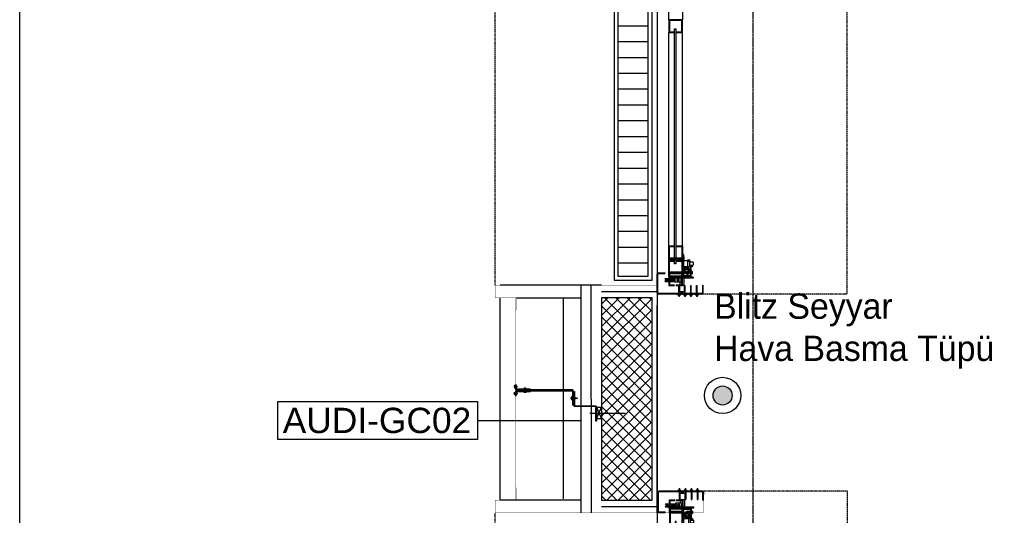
# Model space of a CAD drawing. Extents: x -1439 to 23780, y -1362 to 4476.
# Drawn here: x 932.5 to 1317.4, y 3269 to 3465 of the extents above; entities that cross this region are included whole.
import ezdxf
from ezdxf.enums import TextEntityAlignment as Align

# ---------------------------------------------------------------- set-up
doc = ezdxf.new("R2010")
doc.units = 0
doc.header["$MEASUREMENT"] = 0
doc.linetypes.add('Audi$0$DASHDOT2', pattern=[0.5, 0.25, -0.125, 0, -0.125])
doc.linetypes.add('Audi$0$DOT2', pattern=[0.125, 0, -0.125])
doc.layers.get('0').update_dxf_attribs({"color": 9, "lineweight": 9})
doc.layers.get('Defpoints').update_dxf_attribs({"color": 9, "lineweight": 9})
for name, color, linetype, lineweight in [('Audi$0$00', 8, 'Continuous', 9), ('Audi$0$06C', 8, 'Continuous', 9), ('Audi$0$06D', 8, 'Continuous', 9), ('Audi$0$09W', 8, 'Continuous', 9), ('Audi$0$10', 8, 'Continuous', 9), ('Audi$0$14', 8, 'Continuous', 9), ('Audi$0$15', 8, 'Continuous', 9), ('Audi$0$20', 8, 'Audi$0$DOT2', 9), ('Audi$0$21', 8, 'Continuous', 9), ('Audi$0$22', 8, 'Continuous', 9), ('Audi$0$24', 8, 'Audi$0$DASHDOT2', 9), ('Audi$0$25', 8, 'Continuous', 9), ('Audi$0$32-ekipman', 8, 'Continuous', 9), ('Audi$0$33', 8, 'Audi$0$BATTING', 9), ('Audi$0$35', 8, 'Continuous', 9)]:
    doc.layers.add(name, color=color, linetype=linetype, lineweight=lineweight)
doc.styles.add('Audi$0$Arial', font='arial.ttf', dxfattribs={"height": 2.5})
doc.styles.add('Audi$0$MuuM_TEXT-STANDART', font='ARIALN.TTF')
doc.linetypes.add('Audi$0$BATTING', pattern='A,0.0001,-0.1,[134,ltypeshp.shx,S=0.1,R=0,X=-0.1,Y=0],-0.2,[134,ltypeshp.shx,S=0.1,R=180,X=0.1,Y=0],-0.1', length=0.4001)
doc.dimstyles.new('Audi$0$MuuM_DIM50', dxfattribs={"dimscale": 5, "dimtxt": 2, "dimasz": 1, "dimexe": 1, "dimexo": 1, "dimgap": 1, "dimtad": 1, "dimdec": 1, "dimrnd": 0.5, "dimdsep": 46, "dimtxsty": 'Audi$0$MuuM_TEXT-STANDART', "dimblk": 'Audi$0$_ArchTick', "dimcen": 0, "dimdle": 0.15, "dimclrd": 256, "dimclre": 256, "dimclrt": 256, "dimadec": 0, "dimazin": 0, "dimtfac": 5, "dimtdec": 1, "dimtix": 1, "dimtmove": 2, "dimatfit": 3, "dimldrblk": 'Audi$0$_Dot', "dimfxl": 3, "dimfxlon": 1, "dimtolj": 1, "dimlwd": -1, "dimlwe": -1, "dimarcsym": 0})

# ---------------------------------------------------------------- blocks, each defined once
blk = doc.blocks.new('Audi$0$p-mek. tesisat-zemin')
h = blk.add_hatch(color=256)
edge = h.paths.add_edge_path()
edge.add_arc((-145.85, -357.62), 3.77, 0, 360)
for radius in [7.18, 3.77]:
    blk.add_circle((-145.85, -357.62), radius)
blk = doc.blocks.new('*U523')
h = blk.add_hatch()
h.set_pattern_fill('ANSI31', color=256, scale=50, angle=225, style=0)
h.paths.add_polyline_path([(1.5, 13.5), (1.5, 1.5), (394.5, 1.5), (394.5, 13.5)])
for points in [[(0, 15), (0, 0), (396, 0), (396, 15)], [(1.5, 13.5), (1.5, 1.5), (394.5, 1.5), (394.5, 13.5)]]:
    blk.add_lwpolyline(points, close=True)
blk = doc.blocks.new('Audi$0$0_wallno')
blk.add_lwpolyline([(-7.84, 1.5), (7.942, 1.5), (7.942, -1.5), (-7.84, -1.5)], close=True)
blk.add_lwpolyline([(7.942, 0), (16.132, 0)])
at = {"style": 'Audi$0$Arial'}
blk.add_attdef('GENISLIK', text='', height=2, dxfattribs=at).set_placement((8.442, 0), align=Align.BOTTOM_LEFT)
blk.add_attdef('DUVARNO', text='', height=2, dxfattribs=at).set_placement((0, 0), align=Align.MIDDLE_CENTER)
blk.add_attdef('YUKSEKLIK', text='', height=2, dxfattribs=at).set_placement((8.442, -0.5), align=Align.TOP_LEFT)
blk = doc.blocks.new('Audi$0$p-seksiyonel kapı profil')
for p, q in [((-11.28, 7.76), (-11.28, 7.08)), ((-11.28, 7.76), (-11.25, 7.76)), ((-11.25, 7.76), (-10.99, 7.76)), ((-11.25, 7.53), (-11.25, 7.76)), ((-10.99, 7.53), (-10.99, 7.76)), ((-8.92, 7.76), (-8.92, 7.08)), ((-8.92, 7.76), (-8.89, 7.76)), ((-8.89, 7.76), (-8.62, 7.76)), ((-8.89, 7.53), (-8.89, 7.76)), ((-8.62, 7.53), (-8.62, 7.76)), ((-6.56, 7.76), (-6.56, 7.08)), ((-6.56, 7.76), (-6.53, 7.76)), ((-6.53, 7.76), (-6.26, 7.76)), ((-6.53, 7.53), (-6.53, 7.76)), ((-6.26, 7.53), (-6.26, 7.76)), ((-4.19, 7.76), (-4.19, 7.08)), ((-4.19, 7.76), (-4.16, 7.76)), ((-4.16, 7.76), (-3.9, 7.76)), ((-4.16, 7.53), (-4.16, 7.76)), ((-3.9, 7.53), (-3.9, 7.76)), ((-13.26, 6.34), (-13.5, 6.34)), ((-13.5, 3.27), (-13.5, 6.34)), ((-13.5, 6.34), (-13.5, 5.67)), ((-13.5, 6.34), (-13.5, 6.34)), ((-13.5, 5.67), (-13.5, 5.49)), ((-13.5, 5.67), (-13.5, 5.67)), ((-13.5, 5.49), (-13.5, 5.49)), ((-13.26, 3.27), (-13.26, 6.34)), ((-13.02, 6.82), (-13.03, 6.82)), ((-13.02, 6.58), (-13.02, 6.82)), ((-13.02, 6.82), (4.13, 6.82)), ((-13.02, 6.58), (4.13, 6.58)), ((-11.79, 6.84), (-11.79, 7.08)), ((-11.25, 7.08), (-11.79, 7.08)), ((-11.79, 6.84), (-11.28, 6.84)), ((-11.25, 7.53), (-10.99, 7.53)), ((-11.25, 6.82), (-11.25, 7.53)), ((-11.25, 6.58), (-11.25, 3.51)), ((-11.01, 6.58), (-11.01, 3.51)), ((-10.99, 7.53), (-10.99, 6.84)), ((-10.71, 7.08), (-10.99, 7.08)), ((-10.71, 6.84), (-10.99, 6.84)), ((-10.71, 6.84), (-10.71, 7.08)), ((-10.71, 7.08), (-10.48, 7.08)), ((-10.71, 6.84), (-10.48, 6.84)), ((-10.48, 7.08), (-10.48, 6.84)), ((-9.42, 6.84), (-9.42, 7.08)), ((-8.89, 7.08), (-9.42, 7.08)), ((-9.42, 6.84), (-8.92, 6.84)), ((-8.89, 7.53), (-8.62, 7.53)), ((-8.89, 6.82), (-8.89, 7.53)), ((-8.89, 6.58), (-8.89, 3.51)), ((-8.65, 6.58), (-8.65, 3.51)), ((-8.62, 7.53), (-8.62, 6.84)), ((-8.35, 7.08), (-8.62, 7.08)), ((-8.35, 6.84), (-8.62, 6.84)), ((-8.35, 6.84), (-8.35, 7.08)), ((-8.35, 7.08), (-8.12, 7.08)), ((-8.35, 6.84), (-8.12, 6.84)), ((-8.12, 7.08), (-8.12, 6.84)), ((-7.06, 6.84), (-7.06, 7.08)), ((-6.53, 7.08), (-7.06, 7.08)), ((-7.06, 6.84), (-6.56, 6.84)), ((-6.53, 7.53), (-6.26, 7.53)), ((-6.53, 6.82), (-6.53, 7.53)), ((-6.53, 6.58), (-6.53, 3.51)), ((-6.29, 6.58), (-6.29, 3.51)), ((-6.26, 7.53), (-6.26, 6.84)), ((-5.99, 7.08), (-6.26, 7.08)), ((-5.99, 6.84), (-6.26, 6.84)), ((-6.14, 5.99), (-6.14, 3.39)), ((-6.14, 5.99), (-4.25, 5.99)), ((-5.99, 6.84), (-5.99, 7.08)), ((-5.99, 7.08), (-5.76, 7.08)), ((-5.99, 6.84), (-5.76, 6.84)), ((-5.76, 7.08), (-5.76, 6.84)), ((-5.67, 6.04), (-5.72, 5.99)), ((-5.67, 6.04), (-5.53, 6.04)), ((-5.53, 6.04), (-4.73, 6.04)), ((-4.68, 5.99), (-4.73, 6.04)), ((-4.7, 6.84), (-4.7, 7.08)), ((-4.16, 7.08), (-4.7, 7.08)), ((-4.7, 6.84), (-4.19, 6.84)), ((-4.25, 3.39), (-4.25, 5.99)), ((-4.16, 7.53), (-3.9, 7.53)), ((-4.16, 6.82), (-4.16, 7.53)), ((-4.16, 6.58), (-4.16, 3.51)), ((-3.93, 6.58), (-3.93, 3.51)), ((-3.9, 7.53), (-3.9, 6.84)), ((-3.63, 7.08), (-3.9, 7.08)), ((-3.63, 6.84), (-3.9, 6.84)), ((-3.63, 6.84), (-3.63, 7.08)), ((-3.63, 7.08), (-3.39, 7.08)), ((-3.63, 6.84), (-3.39, 6.84)), ((-3.39, 7.08), (-3.39, 6.84)), ((4.13, 6.58), (4.13, 6.82)), ((4.37, 6.34), (4.6, 6.34)), ((4.37, 6.34), (4.37, -1.04)), ((4.6, 6.34), (4.6, -1.04)), ((-13.26, 3.27), (-13.5, 3.27)), ((-11.01, 3.51), (-11.25, 3.51)), ((-9.63, 0.12), (-9.63, 0.59)), ((-9.63, 0.59), (-5.32, 0.59)), ((-9.63, 0.12), (-5.85, 0.12)), ((-8.65, 3.51), (-8.89, 3.51)), ((-6.29, 3.51), (-6.53, 3.51)), ((-6.14, 3.39), (-4.25, 3.39)), ((-6.03, 3.39), (-6.03, 0.6)), ((-6.03, 0.6), (-5.77, 0.6)), ((-5.85, -0.36), (-5.85, 0.12)), ((-5.82, 0.15), (-5.82, -0.36)), ((-5.79, 0.6), (-5.79, 0.59)), ((-5.79, 0.12), (-5.79, 0.15)), ((-5.79, 0.12), (-5.32, 0.12)), ((-5.79, -0.13), (-5.79, 0.12)), ((-5.77, 0.6), (-4.85, 0.6)), ((-5.06, 0), (-5.41, 0)), ((-5.32, 0.12), (-5.32, 0.59)), ((-4.85, 0.59), (-5.32, 0.59)), ((-5.32, 0.12), (-5.32, 0)), ((-5.32, 0.12), (-0.24, 0.12)), ((-4.89, 0), (-5.06, 0)), ((-4.83, 0), (-4.89, 0)), ((-4.85, 2.07), (-4.85, 0.59)), ((-4.85, 2.07), (-2.52, 2.07)), ((-4.85, 0.59), (-3.19, 0.59)), ((-4.85, 0.59), (-4.85, 0.47)), ((-4.85, 0.47), (-3.19, 0.47)), ((-4.84, 0.4), (-4.85, 0.47)), ((-4.84, 0.34), (-4.84, 0.4)), ((-4.83, 0.28), (-4.84, 0.34)), ((-4.83, 0.22), (-4.83, 0.28)), ((-4.82, 0.18), (-4.83, 0.22)), ((-4.81, 0), (-4.83, 0)), ((-4.81, 0.15), (-4.82, 0.18)), ((-4.8, 0.12), (-4.81, 0.15)), ((-4.55, 0), (-4.81, 0)), ((-4.78, 0.12), (-4.8, 0.12)), ((-4.53, 0), (-4.55, 0)), ((-4.47, 0), (-4.53, 0)), ((-3.36, 0), (-4.47, 0)), ((-4.37, 2.07), (-4.37, 3.39)), ((-3.93, 3.51), (-4.16, 3.51)), ((-4.13, 1.38), (-4.15, 1.24)), ((-4.15, 1.24), (-4.13, 1.1)), ((-4.07, 1.51), (-4.13, 1.38)), ((-4.13, 1.1), (-4.07, 0.97)), ((-3.97, 1.61), (-4.07, 1.51)), ((-4.04, 1.38), (-4.07, 1.24)), ((-4.07, 1.24), (-4.04, 1.1)), ((-4.07, 0.97), (-3.97, 0.87)), ((-3.98, 1.51), (-4.04, 1.38)), ((-4.04, 1.1), (-3.98, 0.97)), ((-3.89, 1.61), (-3.98, 1.51)), ((-3.98, 0.97), (-3.89, 0.87)), ((-3.85, 1.68), (-3.97, 1.61)), ((-3.97, 0.87), (-3.85, 0.8)), ((-3.77, 1.68), (-3.89, 1.61)), ((-3.89, 0.87), (-3.77, 0.8)), ((-3.72, 1.71), (-3.85, 1.68)), ((-3.85, 0.8), (-3.72, 0.77)), ((-3.84, 1.65), (-3.63, 1.44)), ((-3.63, 1.04), (-3.83, 0.83)), ((-3.64, 1.71), (-3.77, 1.68)), ((-3.77, 0.8), (-3.64, 0.77)), ((-3.58, 1.7), (-3.72, 1.71)), ((-3.72, 0.77), (-3.58, 0.78)), ((-3.26, 1.44), (-3.63, 1.44)), ((-3.26, 1.04), (-3.63, 1.04)), ((-3.45, 1.65), (-3.58, 1.7)), ((-3.58, 0.78), (-3.45, 0.83)), ((-3.22, 1.24), (-3.55, 1.24)), ((-3.34, 1.56), (-3.45, 1.65)), ((-3.45, 0.83), (-3.34, 0.92)), ((-3.23, 0), (-3.36, 0)), ((-3.26, 1.45), (-3.34, 1.56)), ((-3.34, 0.92), (-3.26, 1.04)), ((-3.22, 1.31), (-3.26, 1.45)), ((-3.26, 1.04), (-3.22, 1.17)), ((-3.13, 0), (-3.23, 0)), ((-3.22, 1.17), (-3.22, 1.31)), ((-3.19, 0.59), (-2.52, 0.59)), ((-3.19, 0.59), (-3.19, 0.47)), ((-3.19, 0.47), (-3.16, 0.41)), ((-3.16, 0.41), (-3.07, 0.35)), ((-2.71, 0), (-3.13, 0)), ((-3.07, 0.35), (-2.93, 0.3)), ((-2.93, 0.3), (-2.74, 0.25)), ((-2.74, 0.25), (-2.5, 0.21)), ((-2.29, 0), (-2.71, 0)), ((-2.52, 2.07), (-2.52, 0.59)), ((-2.52, 2.07), (-2.44, 2.07)), ((-2.52, 0.59), (-2.5, 0.59)), ((-2.44, 0.59), (-2.5, 0.59)), ((-2.5, 0.59), (-2.5, 0.21)), ((-2.5, 0.21), (-2.49, 0.17)), ((-2.49, 0.17), (-2.48, 0.14)), ((-2.48, 0.14), (-2.46, 0.12)), ((-2.46, 0.12), (-2.45, 0.12)), ((-2.44, 2.07), (-2.44, 0.59)), ((1.61, 1.83), (-2.44, 1.83)), ((1.62, 1.8), (-2.44, 1.8)), ((1.27, 1.44), (-2.44, 1.44)), ((1.18, 1.24), (-2.44, 1.24)), ((1.26, 1.04), (-2.44, 1.04)), ((1.62, 0.68), (-2.44, 0.68)), ((1.61, 0.65), (-2.44, 0.65)), ((-2.44, 0.59), (-2.44, 0.12)), ((-2.01, 0.59), (-2.44, 0.59)), ((-2.19, 0), (-2.29, 0)), ((-2.06, 0), (-2.19, 0)), ((-1.64, 0), (-2.06, 0)), ((-2.01, 0.59), (-2.01, 0.12)), ((-2.01, 0.59), (0, 0.59)), ((-1.69, 0.65), (-1.74, 0.59)), ((-1.53, 0), (-1.64, 0)), ((-0.95, 0), (-1.53, 0)), ((-0.89, 0), (-0.95, 0)), ((-0.87, 0), (-0.89, 0)), ((-0.6, 0), (-0.87, 0)), ((-0.62, 0.59), (-0.68, 0.65)), ((-0.58, 0), (-0.6, 0)), ((-0.52, 0), (-0.58, 0)), ((-0.36, 0), (-0.52, 0)), ((0, 0), (-0.36, 0)), ((-0.24, 0.12), (-0.24, 0)), ((-0.24, 0.12), (0, 0.12)), ((0, 0.12), (0, 0.59)), ((0, 0), (0, 0)), ((1.62, 0.68), (1.26, 1.04)), ((1.27, 1.44), (1.62, 1.8)), ((-9.19, -1.11), (-9.22, -1.11)), ((-9.22, -1.18), (-9.22, -1.11)), ((-9.22, -1.18), (-9.19, -1.12)), ((-9.22, -1.2), (-9.22, -1.18)), ((-9.19, -1.41), (-9.22, -1.2)), ((-9.22, -1.65), (-9.22, -1.2)), ((-9.22, -1.65), (-9.19, -1.42)), ((-9.22, -1.68), (-9.22, -1.65)), ((-9.19, -1.88), (-9.22, -1.68)), ((-9.22, -2.05), (-9.22, -1.68)), ((-9.22, -2.05), (-9.19, -1.88)), ((-9.2, -2.05), (-9.22, -2.06)), ((-9.22, -2.06), (-9.22, -2.05)), ((-9.19, -1.07), (-9.19, -1.12)), ((-9.19, -1.07), (-8.74, -1.07)), ((-9.19, -1.12), (-9.19, -1.11)), ((-9.19, -1.12), (-9.19, -1.16)), ((-9.19, -1.16), (-9.19, -1.42)), ((-9.19, -1.16), (-8.74, -1.16)), ((-9.19, -1.42), (-9.19, -1.41)), ((-9.19, -1.42), (-9.19, -1.67)), ((-9.19, -1.67), (-8.74, -1.67)), ((-9.19, -1.67), (-9.19, -1.88)), ((-9.19, -2.09), (-9.19, -1.88)), ((-9.19, -1.88), (-9.19, -1.88)), ((-9.19, -2.09), (-8.74, -2.09)), ((-8.74, -0.14), (-8.27, -0.14)), ((-8.74, -2.18), (-8.74, -0.14)), ((-8.74, -4.56), (-8.74, -2.18)), ((-8.74, -2.18), (-8.39, -2.18)), ((-8.39, -0.36), (-5.79, -0.36)), ((-8.39, -0.36), (-8.39, -0.4)), ((-8.39, -3.93), (-8.39, -0.4)), ((-8.39, -0.4), (-5.79, -0.4)), ((-8.28, -1.86), (-8.31, -2.07)), ((-8.31, -2.07), (-8.31, -2.16)), ((-8.28, -2.14), (-8.31, -2.35)), ((-8.31, -2.35), (-8.31, -2.56)), ((-8.31, -2.56), (-8.29, -2.67)), ((-8.21, -1.66), (-8.28, -1.86)), ((-8.21, -1.94), (-8.28, -2.14)), ((-8.28, -2.72), (-8.28, -2.71)), ((-8.22, -2.92), (-8.28, -2.72)), ((-8.27, -0.36), (-8.27, -0.14)), ((-8.13, -2.35), (-8.24, -2.6)), ((-8.24, -2.67), (-8.13, -2.41)), ((-8.24, -2.67), (-8.24, -2.6)), ((-8.16, -2.79), (-8.24, -2.67)), ((-8, -3.26), (-8.22, -2.92)), ((-8.1, -1.47), (-8.21, -1.66)), ((-8.1, -1.75), (-8.21, -1.94)), ((-8.21, -2.45), (-8.19, -2.24)), ((-8.21, -2.48), (-8.19, -2.27)), ((-8.21, -2.45), (-8.21, -2.48)), ((-8.19, -2.24), (-8.13, -2.03)), ((-8.19, -2.27), (-8.13, -2.06)), ((-8.13, -2.91), (-8.17, -2.77)), ((-7.91, -3.15), (-8.16, -2.79)), ((-8.13, -2.03), (-8.02, -1.83)), ((-8.13, -2.06), (-8.02, -1.86)), ((-8.02, -2.1), (-8.13, -2.35)), ((-8.13, -2.41), (-8, -2.15)), ((-8.02, -3.11), (-8.13, -2.91)), ((-7.96, -1.31), (-8.1, -1.47)), ((-7.96, -1.59), (-8.1, -1.75)), ((-8.09, -2.53), (-8.08, -2.4)), ((-8.09, -2.66), (-8.09, -2.53)), ((-8.07, -2.79), (-8.09, -2.66)), ((-8.08, -2.4), (-8.05, -2.27)), ((-8.03, -2.91), (-8.07, -2.79)), ((-8.05, -2.27), (-8, -2.15)), ((-7.98, -3.03), (-8.03, -2.91)), ((-8.02, -1.83), (-7.88, -1.66)), ((-8.02, -1.86), (-7.88, -1.69)), ((-8, -2.07), (-8.02, -2.1)), ((-7.88, -3.27), (-8.02, -3.11)), ((-7.88, -1.8), (-8, -2.07)), ((-8, -2.15), (-7.94, -2.03)), ((-8, -2.15), (-7.99, -2.11)), ((-7.68, -3.51), (-8, -3.26)), ((-7.99, -2.11), (-7.87, -1.87)), ((-7.91, -3.15), (-7.98, -3.03)), ((-7.8, -1.17), (-7.96, -1.31)), ((-7.8, -1.45), (-7.96, -1.59)), ((-7.94, -2.03), (-7.86, -1.93)), ((-7.83, -3.25), (-7.91, -3.15)), ((-7.82, -3.27), (-7.91, -3.15)), ((-7.76, -1.55), (-7.88, -1.8)), ((-7.88, -1.66), (-7.78, -1.57)), ((-7.88, -1.69), (-7.81, -1.63)), ((-7.77, -3.38), (-7.88, -3.27)), ((-7.87, -1.87), (-7.76, -1.62)), ((-7.86, -1.93), (-7.77, -1.83)), ((-7.73, -3.34), (-7.83, -3.25)), ((-7.57, -3.61), (-7.82, -3.27)), ((-7.62, -1.06), (-7.8, -1.17)), ((-7.62, -1.34), (-7.8, -1.45)), ((-7.77, -1.83), (-7.67, -1.75)), ((-7.49, -1.52), (-7.76, -1.55)), ((-7.76, -1.62), (-7.76, -1.55)), ((-7.76, -1.62), (-7.48, -1.6)), ((-7.74, -1.54), (-7.71, -1.52)), ((-7.62, -3.41), (-7.73, -3.34)), ((-7.71, -1.52), (-7.52, -1.42)), ((-7.68, -2.57), (-7.66, -2.41)), ((-7.67, -2.53), (-7.68, -2.49)), ((-7.67, -2.6), (-7.68, -2.52)), ((-7.66, -2.64), (-7.68, -2.52)), ((-7.66, -2.73), (-7.68, -2.57)), ((-7.63, -3.53), (-7.68, -3.51)), ((-7.67, -1.53), (-7.52, -1.45)), ((-7.67, -1.75), (-7.56, -1.68)), ((-7.62, -2.68), (-7.67, -2.53)), ((-7.62, -2.75), (-7.67, -2.6)), ((-7.66, -2.41), (-7.6, -2.26)), ((-7.59, -2.79), (-7.66, -2.64)), ((-7.59, -2.87), (-7.66, -2.73)), ((-7.42, -0.99), (-7.62, -1.06)), ((-7.42, -1.27), (-7.62, -1.34)), ((-7.62, -2.67), (-7.55, -2.73)), ((-7.52, -2.82), (-7.62, -2.68)), ((-7.52, -2.88), (-7.62, -2.75)), ((-7.51, -3.48), (-7.62, -3.41)), ((-7.6, -2.26), (-7.49, -2.14)), ((-7.59, -0.1), (-7.59, -0.36)), ((-7.59, -2.26), (-7.59, -2.53)), ((-7.54, -2.32), (-7.59, -2.46)), ((-7.59, -2.46), (-7.59, -2.61)), ((-7.59, -2.53), (-7.59, -2.7)), ((-7.59, -2.61), (-7.54, -2.75)), ((-7.49, -2.91), (-7.59, -2.79)), ((-7.49, -3), (-7.59, -2.87)), ((-7.57, -2.76), (-7.53, -2.79)), ((-7.3, -3.59), (-7.57, -3.61)), ((-7.56, -1.68), (-7.44, -1.63)), ((-7.46, -2.19), (-7.54, -2.32)), ((-7.54, -2.75), (-7.46, -2.87)), ((-7.53, -2.79), (-7.52, -2.8)), ((-7.52, -1.42), (-7.31, -1.36)), ((-7.52, -1.45), (-7.31, -1.39)), ((-7.45, -2.89), (-7.52, -2.82)), ((-7.4, -2.98), (-7.52, -2.88)), ((-7.38, -3.52), (-7.51, -3.48)), ((-7.22, -1.49), (-7.49, -1.52)), ((-7.49, -2.14), (-7.36, -2.04)), ((-7.36, -3.01), (-7.49, -2.91)), ((-7.36, -3.09), (-7.49, -3)), ((-7.48, -1.6), (-7.18, -1.57)), ((-7.34, -2.1), (-7.46, -2.19)), ((-7.46, -2.87), (-7.34, -2.97)), ((-7.44, -1.63), (-7.31, -1.59)), ((-7.29, -3.65), (-7.43, -3.6)), ((-7.21, -0.95), (-7.42, -0.99)), ((-7.21, -1.23), (-7.42, -1.27)), ((-7.25, -3.05), (-7.4, -2.98)), ((-7.26, -3.55), (-7.38, -3.52)), ((-7.36, -2.04), (-7.21, -1.99)), ((-7.21, -3.06), (-7.36, -3.01)), ((-7.21, -3.14), (-7.36, -3.09)), ((-7.2, -2.05), (-7.34, -2.1)), ((-7.34, -2.97), (-7.2, -3.02)), ((-7.31, -1.36), (-7.09, -1.33)), ((-7.31, -1.39), (-7.09, -1.37)), ((-7.31, -1.59), (-7.18, -1.57)), ((-7.04, -3.57), (-7.3, -3.59)), ((-6.88, -3.64), (-7.29, -3.65)), ((-7.13, -3.57), (-7.26, -3.55)), ((-7.09, -3.07), (-7.25, -3.05)), ((-7.09, -3.6), (-7.24, -3.59)), ((-7.18, -1.49), (-7.22, -1.49)), ((-7.13, -0.95), (-7.21, -0.95)), ((-6.99, -1.23), (-7.21, -1.23)), ((-7.21, -1.99), (-7.05, -1.98)), ((-7.05, -3.07), (-7.21, -3.06)), ((-7.05, -3.15), (-7.21, -3.14)), ((-7.05, -2.03), (-7.2, -2.05)), ((-7.2, -3.02), (-7.05, -3.03)), ((-6.89, -1.46), (-7.18, -1.49)), ((-7.18, -1.57), (-7.14, -1.57)), ((-7.18, -1.57), (-7.05, -1.57)), ((-7.14, -1.57), (-6.87, -1.54)), ((-7, -3.56), (-7.13, -3.57)), ((-7.09, -0.96), (-7.09, -0.94)), ((-7.09, -1.33), (-6.87, -1.36)), ((-7.09, -1.37), (-6.87, -1.39)), ((-6.93, -3.05), (-7.09, -3.07)), ((-6.87, -3.58), (-7.09, -3.6)), ((-7.05, -1.57), (-6.92, -1.58)), ((-7.05, -1.98), (-6.89, -2.01)), ((-6.91, -2.07), (-7.05, -2.03)), ((-7.05, -3.03), (-6.91, -3)), ((-6.89, -3.04), (-7.05, -3.07)), ((-6.89, -3.12), (-7.05, -3.15)), ((-7, -3.56), (-7.04, -3.57)), ((-6.7, -3.53), (-7, -3.56)), ((-6.87, -3.54), (-7, -3.56)), ((-6.78, -1.26), (-6.99, -1.23)), ((-6.79, -2.99), (-6.93, -3.05)), ((-6.92, -1.58), (-6.79, -1.61)), ((-6.78, -2.14), (-6.91, -2.07)), ((-6.91, -3), (-6.78, -2.92)), ((-6.61, -1.44), (-6.89, -1.46)), ((-6.89, -2.01), (-6.75, -2.08)), ((-6.75, -2.96), (-6.89, -3.04)), ((-6.75, -3.05), (-6.89, -3.12)), ((-6.51, -3.51), (-6.88, -3.64)), ((-6.87, -1.36), (-6.66, -1.42)), ((-6.87, -1.39), (-6.71, -1.43)), ((-6.87, -1.54), (-6.61, -1.51)), ((-6.74, -3.5), (-6.87, -3.54)), ((-6.72, -3.54), (-6.87, -3.58)), ((-6.79, -1.61), (-6.67, -1.66)), ((-6.66, -2.89), (-6.79, -2.99)), ((-6.58, -1.33), (-6.78, -1.26)), ((-6.67, -2.25), (-6.78, -2.14)), ((-6.78, -2.92), (-6.67, -2.82)), ((-6.75, -2.08), (-6.63, -2.19)), ((-6.63, -2.85), (-6.75, -2.96)), ((-6.63, -2.94), (-6.75, -3.05)), ((-6.62, -3.45), (-6.74, -3.5)), ((-6.66, -2.82), (-6.73, -2.89)), ((-6.42, -3.5), (-6.7, -3.53)), ((-6.67, -1.66), (-6.56, -1.72)), ((-6.61, -2.39), (-6.67, -2.25)), ((-6.67, -2.82), (-6.61, -2.68)), ((-6.66, -1.42), (-6.64, -1.43)), ((-6.57, -2.69), (-6.66, -2.82)), ((-6.66, -2.8), (-6.61, -2.76)), ((-6.57, -2.76), (-6.66, -2.89)), ((-6.63, -2.19), (-6.55, -2.33)), ((-6.63, -2.73), (-6.56, -2.67)), ((-6.55, -2.72), (-6.63, -2.85)), ((-6.55, -2.8), (-6.63, -2.94)), ((-6.51, -3.38), (-6.62, -3.45)), ((-6.61, -1.51), (-6.61, -1.44)), ((-6.52, -1.56), (-6.61, -1.44)), ((-6.61, -1.51), (-6.52, -1.63)), ((-6.59, -2.53), (-6.61, -2.39)), ((-6.61, -2.68), (-6.59, -2.53)), ((-6.59, -0.36), (-6.59, -0.1)), ((-6.59, -2.53), (-6.59, -2.26)), ((-6.59, -2.7), (-6.59, -2.53)), ((-6.39, -1.44), (-6.58, -1.33)), ((-6.58, -1.45), (-6.47, -1.52)), ((-6.51, -2.54), (-6.57, -2.69)), ((-6.51, -2.61), (-6.57, -2.76)), ((-6.56, -1.72), (-6.45, -1.8)), ((-6.55, -1.5), (-6.47, -1.55)), ((-6.55, -2.33), (-6.5, -2.48)), ((-6.5, -2.56), (-6.55, -2.72)), ((-6.5, -2.64), (-6.55, -2.8)), ((-6.27, -1.9), (-6.52, -1.56)), ((-6.52, -1.63), (-6.27, -1.99)), ((-6.5, -2.49), (-6.51, -2.54)), ((-6.5, -2.52), (-6.51, -2.61)), ((-6.41, -3.3), (-6.51, -3.38)), ((-6.5, -2.48), (-6.5, -2.64)), ((-6.5, -2.52), (-6.5, -2.56)), ((-6.47, -1.52), (-6.3, -1.66)), ((-6.47, -1.55), (-6.3, -1.69)), ((-6.45, -1.8), (-6.35, -1.89)), ((-6.31, -3.26), (-6.42, -3.5)), ((-6.32, -3.2), (-6.41, -3.3)), ((-6.23, -1.57), (-6.39, -1.44)), ((-6.18, -3.25), (-6.37, -3.41)), ((-6.35, -1.89), (-6.27, -1.99)), ((-6.24, -3.1), (-6.32, -3.2)), ((-6.19, -3.02), (-6.31, -3.26)), ((-6.3, -1.66), (-6.16, -1.83)), ((-6.3, -1.69), (-6.16, -1.86)), ((-6.16, -3.1), (-6.29, -3.27)), ((-6.18, -2.03), (-6.27, -1.9)), ((-6.27, -1.99), (-6.18, -2.11)), ((-6.27, -1.99), (-6.2, -2.1)), ((-6.18, -2.98), (-6.24, -3.1)), ((-6.09, -1.74), (-6.23, -1.57)), ((-6.2, -2.1), (-6.15, -2.22)), ((-6.18, -2.98), (-6.19, -3.02)), ((-5.94, -2.38), (-6.18, -2.03)), ((-6.18, -2.11), (-5.94, -2.45)), ((-6.05, -2.71), (-6.18, -2.98)), ((-6.13, -2.86), (-6.18, -2.98)), ((-6.17, -3.24), (-6.08, -3.13)), ((-6.16, -1.83), (-6.05, -2.02)), ((-6.16, -1.86), (-6.05, -2.05)), ((-6.05, -2.91), (-6.16, -3.1)), ((-6.15, -2.22), (-6.11, -2.34)), ((-6.1, -2.73), (-6.13, -2.86)), ((-6.11, -2.34), (-6.09, -2.47)), ((-6.09, -2.6), (-6.1, -2.73)), ((-5.98, -1.92), (-6.09, -1.74)), ((-6.09, -2.47), (-6.09, -2.6)), ((-6.08, -3.13), (-5.97, -2.95)), ((-6.05, -2.02), (-5.99, -2.23)), ((-6.05, -2.05), (-5.99, -2.26)), ((-5.94, -2.45), (-6.05, -2.71)), ((-5.99, -2.7), (-6.05, -2.91)), ((-5.99, -2.23), (-5.98, -2.29)), ((-5.99, -2.26), (-5.98, -2.29)), ((-5.97, -2.55), (-5.99, -2.7)), ((-5.91, -2.12), (-5.98, -1.92)), ((-5.97, -2.95), (-5.9, -2.74)), ((-5.94, -2.45), (-5.94, -2.38)), ((-5.92, -0.36), (-5.92, -0.09)), ((-5.87, -2.33), (-5.91, -2.12)), ((-5.85, -0.07), (-5.9, -0.07)), ((-5.9, -0.07), (-5.9, -0.36)), ((-5.9, -2.74), (-5.87, -2.53)), ((-5.86, -2.44), (-5.87, -2.33)), ((-5.87, -2.53), (-5.86, -2.44)), ((-5.79, -0.29), (-5.79, -0.13)), ((-5.79, -0.13), (-5.41, -0.13)), ((-5.79, -0.13), (-5.79, -0.16)), ((-5.79, -0.31), (-5.41, -0.31)), ((-5.79, -0.32), (-5.79, -0.36)), ((-5.79, -0.36), (-5.79, -0.4)), ((-5.79, -0.36), (-5.41, -0.36)), ((-5.79, -3.93), (-5.79, -0.4)), ((-5.7, -0.4), (-5.79, -0.4)), ((-5.61, -0.39), (-5.7, -0.4)), ((-5.53, -0.39), (-5.61, -0.39)), ((-5.46, -0.38), (-5.53, -0.39)), ((-5.41, -0.38), (-5.46, -0.38)), ((1.59, -1.51), (1.59, -1.27)), ((4.13, -1.27), (1.59, -1.27)), ((4.13, -1.51), (1.59, -1.51)), ((4.13, -1.27), (4.13, -1.51)), ((4.37, -1.04), (4.6, -1.04)), ((-8.27, -4.56), (-9.69, -4.56)), ((-9.69, -5.74), (-9.69, -4.56)), ((-9.69, -5.74), (-8.27, -5.74)), ((-9.19, -4), (-9.22, -3.94)), ((-9.22, -4.12), (-9.22, -3.94)), ((-9.22, -4.12), (-9.19, -4)), ((-9.22, -4.14), (-9.22, -4.12)), ((-9.19, -4.37), (-9.22, -4.14)), ((-9.22, -4.56), (-9.22, -4.14)), ((-9.21, -4.56), (-9.19, -4.37)), ((-9.19, -3.9), (-9.19, -4)), ((-9.19, -3.9), (-8.74, -3.9)), ((-9.19, -4), (-9.19, -4.1)), ((-9.19, -4), (-9.19, -4)), ((-9.19, -4.1), (-9.19, -4.37)), ((-9.19, -4.1), (-8.74, -4.1)), ((-9.19, -4.37), (-9.19, -4.56)), ((-9.19, -4.37), (-9.19, -4.37)), ((-8.74, -5.88), (-8.74, -5.74)), ((-8.74, -5.88), (-8.27, -5.88)), ((-8.39, -3.93), (-5.79, -3.93)), ((-8.27, -3.93), (-8.27, -6.14)), ((-7.56, -6.14), (-8.27, -6.14)), ((-8.27, -6.14), (-8.27, -6.63)), ((-7.56, -6.63), (-8.27, -6.63)), ((-7.56, -3.93), (-7.56, -6.14)), ((-5.79, -3.97), (-7.56, -3.97)), ((-7.56, -6.14), (-7.56, -6.63)), ((-7.56, -6.33), (-5.79, -6.33)), ((-5.92, -7.82), (-5.92, -6.82)), ((-5.85, -6.81), (-5.9, -6.81)), ((-5.9, -6.81), (-5.9, -7.84)), ((-5.85, -8.04), (-5.85, -6.61)), ((-5.82, -6.58), (-5.82, -8.07)), ((-5.79, -3.93), (-5.7, -3.93)), ((-5.79, -3.93), (-5.79, -4.01)), ((-5.79, -8.86), (-5.79, -4.01)), ((-5.79, -4.01), (-5.41, -4.01)), ((-5.7, -3.93), (-5.61, -3.92)), ((-5.61, -3.92), (-5.53, -3.92)), ((-5.53, -3.92), (-5.46, -3.91)), ((-5.46, -3.91), (-5.41, -3.91)), ((-5.9, -7.84), (-5.85, -7.84)), ((-5.79, -8.86), (-5.41, -8.86))]:
    blk.add_line(p, q)
for centre, radius, start, end in [((-13.02, 6.34), 0.473, 90, 180), ((-13.03, 6.34), 0.473, 90, 180), ((-13.02, 6.34), 0.236, 90, 180), ((-11.28, 6.81), 0.0295, 11.537, 90), ((-10.99, 6.81), 0.0295, 90, 168.463), ((-8.92, 6.81), 0.0295, 11.537, 90), ((-8.62, 6.81), 0.0295, 90, 168.463), ((-6.56, 6.81), 0.0295, 11.537, 90), ((-6.26, 6.81), 0.0295, 90, 168.463), ((-4.19, 6.81), 0.0295, 11.537, 90), ((-3.9, 6.81), 0.0295, 90, 168.463), ((4.13, 6.34), 0.473, 0, 90), ((4.13, 6.34), 0.236, 0, 90), ((-7.09, -0.1), 0.502, 153.6489, 180), ((-7.09, -0.1), 0.502, 0, 26.3511), ((-5.82, 0.12), 0.0295, 90, 180), ((-5.32, 0.12), 0.472, 90, 180), ((-3.84, 1.24), 0.295, 0.8144, 45), ((-3.84, 1.24), 0.295, 315.6236, 359.6289), ((1.47, 1.24), 0.295, 135, 179.1856), ((1.47, 1.24), 0.295, 180.3711, 224.3764), ((-5.9, -0.09), 0.0177, 90, 180), ((4.13, -1.04), 0.473, 270, 0), ((4.13, -1.04), 0.236, 270, 0), ((-5.9, -6.82), 0.0177, 90, 180), ((-5.82, -6.61), 0.0295, 90, 180), ((-5.9, -7.82), 0.0177, 180, 270), ((-5.82, -8.04), 0.0295, 180, 270)]:
    blk.add_arc(centre, radius, start, end)
blk = doc.blocks.new('Audi$0$p-seksiyonel-5851')
at = {"layer": 'Audi$0$06D'}
for points in [[(86.65, 2.7), (-3.35, 2.7)], [(86.65, -2.7), (-3.35, -2.7)]]:
    blk.add_lwpolyline(points, dxfattribs=at)
at = {"layer": 'Audi$0$10'}
for points in [[(-13.35, -0.05), (-13.35, -2.7), (-8.35, -2.7), (-8.35, 2.7), (-13.35, 2.7), (-13.35, 0.45)], [(-3.35, -0.05), (-3.35, -2.7), (-8.35, -2.7), (-8.35, 2.7), (-3.35, 2.7), (-3.35, 0.45)], [(-3.65, -0.05), (-3.65, -2.4), (-8.05, -2.4), (-8.05, 2.4), (-3.65, 2.4), (-3.65, 0.45)], [(80.97, -0.05), (80.97, -2.7), (86.17, -2.7), (86.17, 2.7), (80.97, 2.7), (80.97, 0.45)], [(81.27, -0.05), (81.27, -2.4), (85.87, -2.4), (85.87, 2.4), (81.27, 2.4), (81.27, 0.45)], [(93.17, -2.7), (93.17, 2.7), (86.17, 2.7), (86.17, -2.7), (93.17, -2.7)], [(86.65, -0.05), (86.65, -2.7), (91.65, -2.7), (91.65, 2.7), (86.65, 2.7), (86.65, 0.45)], [(86.95, -0.05), (86.95, -2.4), (91.35, -2.4), (91.35, 2.4), (86.95, 2.4), (86.95, 0.45)], [(91.65, 2.7), (96.65, 2.7), (96.65, 0.45)], [(96.65, -0.05), (96.65, -2.7), (91.65, -2.7), (91.65, 2.7)], [(96.65, -0.05), (96.65, -2.7), (91.65, -2.7), (91.65, 2.7), (96.65, 2.7), (96.65, 0.45)], [(96.35, -0.05), (96.35, -2.4), (91.95, -2.4), (91.95, 2.4), (96.35, 2.4), (96.35, 0.45)]]:
    blk.add_lwpolyline(points, dxfattribs=at)
blk.add_lwpolyline([(92.87, -2.4), (92.87, 2.4), (86.47, 2.4), (86.47, -2.4)], close=True, dxfattribs=at)
at = {"layer": 'Audi$0$15'}
blk.add_lwpolyline([(88.05, 0.45), (-4.85, 0.45), (-4.85, -0.05), (88.05, -0.05)], close=True, dxfattribs=at)
at = {"layer": 'Audi$0$20'}
blk.add_lwpolyline([(-316.7, -1.22), (-316.7, -67.69), (99.99, -67.69), (99.99, -1.22)], dxfattribs=at)
at = {"layer": 'Audi$0$10', "xscale": -1, "rotation": 270}
blk.add_blockref('Audi$0$p-seksiyonel kapı profil', (93.17, 2.71), dxfattribs=at)
blk = doc.blocks.new('Audi$0$p- alum kaplama profil')
at = {"lineweight": 13}
blk.add_lwpolyline([(7.12, 12.59), (7.12, 26.49)], dxfattribs=at)
at = {"lineweight": 5}
blk.add_lwpolyline([(9.44, 15.16), (4.79, 15.16), (4.79, 17.16), (9.44, 17.16)], close=True, dxfattribs=at)
for points in [[(4.79, 15.16), (9.44, 17.16)], [(9.44, 15.16), (4.79, 17.16)]]:
    blk.add_lwpolyline(points, dxfattribs=at)
at = {"lineweight": 18}
blk.add_lwpolyline([(4.09, 6.16), (-1.41, 6.16), (-1.41, 6.46), (4.09, 6.46, 0.414214), (4.29, 6.66), (4.29, 14.66, -0.414214), (4.79, 15.16), (10.29, 15.16), (10.29, 14.86), (4.79, 14.86, 0.414214), (4.59, 14.66), (4.59, 6.66, -0.414214)], format="xyb", close=True, dxfattribs=at)
blk.add_lwpolyline([(-2.06, 5.56), (-2.06, -2.34), (-2.06, -15.69), (-1.66, -15.69), (-1.66, -2.34), (-1.66, 5.56), (-1.66, 5.56), (-1.66, 5.57), (-1.66, 5.57), (-1.66, 5.58), (-1.66, 5.58), (-1.65, 5.59), (-1.65, 5.59), (-1.65, 5.59), (-1.65, 5.6), (-1.65, 5.6), (-1.64, 5.61), (-1.64, 5.61), (-1.64, 5.62), (-1.64, 5.62), (-1.63, 5.62), (-1.63, 5.63), (-1.63, 5.63), (-1.62, 5.63), (-1.62, 5.64), (-1.61, 5.64), (-1.61, 5.64), (-1.61, 5.64), (-1.6, 5.65), (-1.6, 5.65), (-1.59, 5.65), (-1.59, 5.65), (-1.58, 5.65), (-1.58, 5.65), (-1.57, 5.66), (-1.57, 5.66), (-1.56, 5.66), (-1.56, 5.66), (3.94, 5.66), (3.94, 6.06), (-1.56, 6.06), (-1.58, 6.06), (-1.61, 6.05), (-1.63, 6.05), (-1.66, 6.05), (-1.68, 6.04), (-1.7, 6.03), (-1.73, 6.03), (-1.75, 6.02), (-1.77, 6.01), (-1.79, 6), (-1.82, 5.99), (-1.84, 5.97), (-1.86, 5.96), (-1.88, 5.94), (-1.89, 5.93), (-1.91, 5.91), (-1.93, 5.89), (-1.95, 5.87), (-1.96, 5.85), (-1.97, 5.83), (-1.99, 5.81), (-2, 5.79), (-2.01, 5.77), (-2.02, 5.75), (-2.03, 5.72), (-2.04, 5.7), (-2.04, 5.68), (-2.05, 5.65), (-2.05, 5.63), (-2.06, 5.61), (-2.06, 5.58)], close=True)
blk.add_lwpolyline([(-1.66, -2.34), (-2.06, -2.34)])
for points in [[(-2.36, -10.84), (-2.36, -16.39), (-2.36, -16.39, -0.414214), (-2.51, -16.54), (-2.51, -16.54), (-4.06, -16.54), (-4.06, -16.84), (-2.51, -16.84), (-2.51, -16.84, 0.414214), (-2.06, -16.39), (-2.06, -10.84)], [(-1.36, -10.84), (-1.66, -10.84), (-1.66, -16.39, 0.414214), (-1.21, -16.84), (-1.21, -16.84), (0.34, -16.84), (0.34, -16.54), (-1.21, -16.54), (-1.21, -16.54, -0.414214), (-1.36, -16.39), (-1.36, -16.39)]]:
    blk.add_lwpolyline(points, format="xyb", close=True)
for points in [[(1.29, 4.93, -10), (1.29, 7.8, -10)], [(0.67, 5.66, -10), (1.91, 5.66, -10)], [(0.67, 5.66, -10), (0.67, 5.64, -10), (0.67, 5.62, -10), (0.67, 5.6, -10), (0.68, 5.58, -10), (0.68, 5.56, -10), (0.69, 5.54, -10), (0.69, 5.52, -10), (0.7, 5.5, -10), (0.7, 5.48, -10), (0.71, 5.46, -10), (0.72, 5.45, -10), (0.73, 5.43, -10), (0.74, 5.41, -10), (0.75, 5.4, -10), (0.76, 5.38, -10), (0.77, 5.36, -10), (0.79, 5.35, -10), (0.8, 5.33, -10), (0.81, 5.32, -10), (0.83, 5.31, -10), (0.84, 5.29, -10), (0.86, 5.28, -10), (0.87, 5.27, -10), (0.89, 5.26, -10), (0.91, 5.25, -10), (0.92, 5.24, -10), (0.94, 5.23, -10), (0.96, 5.22, -10), (0.98, 5.21, -10), (1, 5.21, -10), (1.02, 5.2, -10), (1.03, 5.2, -10)], [(0.96, 5.66, -10), (0.97, 5.66, -10), (0.97, 5.66, -10), (0.97, 5.66, -10), (0.98, 5.66, -10), (0.98, 5.66, -10), (0.99, 5.66, -10), (0.99, 5.66, -10), (1, 5.66, -10), (1, 5.67, -10), (1, 5.67, -10), (1.01, 5.67, -10), (1.01, 5.67, -10), (1.01, 5.67, -10), (1.02, 5.68, -10), (1.02, 5.68, -10), (1.02, 5.68, -10), (1.03, 5.69, -10), (1.03, 5.69, -10), (1.03, 5.69, -10), (1.04, 5.7, -10), (1.04, 5.7, -10), (1.04, 5.7, -10), (1.04, 5.71, -10), (1.04, 5.71, -10), (1.05, 5.72, -10), (1.05, 5.72, -10), (1.05, 5.72, -10), (1.05, 5.73, -10), (1.05, 5.73, -10), (1.05, 5.74, -10), (1.05, 5.74, -10), (1.05, 5.75, -10)], [(1.61, 6.87, -10), (0.98, 6.96, -10)], [(1.33, 5.85, -10), (0.98, 5.88, -10)], [(1.56, 7.05, -10), (1.02, 7.13, -10)], [(1.03, 5.2, -10), (1.04, 5.2, -10), (1.05, 5.19, -10), (1.05, 5.19, -10), (1.06, 5.19, -10), (1.06, 5.19, -10), (1.07, 5.19, -10), (1.07, 5.19, -10), (1.08, 5.19, -10), (1.08, 5.19, -10), (1.09, 5.19, -10), (1.09, 5.18, -10), (1.1, 5.18, -10), (1.1, 5.18, -10), (1.11, 5.18, -10), (1.11, 5.18, -10), (1.12, 5.18, -10), (1.12, 5.18, -10), (1.13, 5.18, -10), (1.13, 5.18, -10), (1.14, 5.18, -10), (1.15, 5.18, -10), (1.15, 5.18, -10), (1.16, 5.17, -10), (1.16, 5.17, -10), (1.17, 5.17, -10), (1.17, 5.17, -10), (1.18, 5.17, -10), (1.18, 5.17, -10), (1.19, 5.17, -10), (1.19, 5.17, -10), (1.2, 5.17, -10), (1.2, 5.17, -10)], [(1.05, 6.91, -10), (1.29, 7.56, -10)], [(1.05, 5.83, -10), (1.05, 6.01, -10)], [(1.05, 5.75, -10), (1.05, 5.83, -10)], [(1.2, 5.17, -10), (1.2, 5.2, -10)], [(1.38, 5.2, -10), (1.2, 5.2, -10)], [(1.53, 6.82, -10), (1.29, 7.56, -10)], [(1.29, 6.16, -10), (1.29, 6.26, -10)], [(1.38, 5.17, -10), (1.38, 5.2, -10)], [(1.38, 5.17, -10), (1.38, 5.17, -10), (1.39, 5.17, -10), (1.39, 5.17, -10), (1.4, 5.17, -10), (1.41, 5.17, -10), (1.41, 5.17, -10), (1.42, 5.17, -10), (1.42, 5.17, -10), (1.43, 5.17, -10), (1.43, 5.18, -10), (1.44, 5.18, -10), (1.44, 5.18, -10), (1.45, 5.18, -10), (1.45, 5.18, -10), (1.46, 5.18, -10), (1.46, 5.18, -10), (1.47, 5.18, -10), (1.47, 5.18, -10), (1.48, 5.18, -10), (1.48, 5.18, -10), (1.49, 5.18, -10), (1.5, 5.19, -10), (1.5, 5.19, -10), (1.51, 5.19, -10), (1.51, 5.19, -10), (1.52, 5.19, -10), (1.52, 5.19, -10), (1.53, 5.19, -10), (1.53, 5.19, -10), (1.54, 5.19, -10), (1.54, 5.2, -10), (1.55, 5.2, -10)], [(1.53, 5.75, -10), (1.53, 5.92, -10)], [(1.53, 5.75, -10), (1.53, 5.74, -10), (1.53, 5.74, -10), (1.53, 5.73, -10), (1.53, 5.73, -10), (1.53, 5.72, -10), (1.54, 5.72, -10), (1.54, 5.72, -10), (1.54, 5.71, -10), (1.54, 5.71, -10), (1.54, 5.7, -10), (1.54, 5.7, -10), (1.55, 5.7, -10), (1.55, 5.69, -10), (1.55, 5.69, -10), (1.55, 5.69, -10), (1.56, 5.68, -10), (1.56, 5.68, -10), (1.56, 5.68, -10), (1.57, 5.67, -10), (1.57, 5.67, -10), (1.58, 5.67, -10), (1.58, 5.67, -10), (1.58, 5.67, -10), (1.59, 5.66, -10), (1.59, 5.66, -10), (1.6, 5.66, -10), (1.6, 5.66, -10), (1.6, 5.66, -10), (1.61, 5.66, -10), (1.61, 5.66, -10), (1.62, 5.66, -10), (1.62, 5.66, -10)], [(1.55, 5.2, -10), (1.57, 5.2, -10), (1.59, 5.21, -10), (1.6, 5.21, -10), (1.62, 5.22, -10), (1.64, 5.23, -10), (1.66, 5.24, -10), (1.68, 5.25, -10), (1.69, 5.26, -10), (1.71, 5.27, -10), (1.73, 5.28, -10), (1.74, 5.29, -10), (1.76, 5.31, -10), (1.77, 5.32, -10), (1.78, 5.33, -10), (1.8, 5.35, -10), (1.81, 5.36, -10), (1.82, 5.38, -10), (1.83, 5.4, -10), (1.84, 5.41, -10), (1.85, 5.43, -10), (1.86, 5.45, -10), (1.87, 5.46, -10), (1.88, 5.48, -10), (1.89, 5.5, -10), (1.89, 5.52, -10), (1.9, 5.54, -10), (1.9, 5.56, -10), (1.9, 5.58, -10), (1.91, 5.6, -10), (1.91, 5.62, -10), (1.91, 5.64, -10), (1.91, 5.66, -10)], [(-2.86, -13.04, 0), (-0.86, -13.04, 0)], [(-2.36, -12.52, 0), (-2.4, -12.53, 0), (-2.43, -12.56, 0), (-2.47, -12.58, 0), (-2.5, -12.6, 0), (-2.53, -12.63, 0), (-2.56, -12.66, 0), (-2.59, -12.69, 0), (-2.61, -12.73, 0), (-2.63, -12.76, 0), (-2.65, -12.8, 0), (-2.67, -12.84, 0), (-2.68, -12.88, 0), (-2.69, -12.92, 0), (-2.7, -12.96, 0), (-2.71, -13, 0), (-2.71, -13.04, 0), (-2.71, -13.08, 0), (-2.7, -13.13, 0), (-2.69, -13.17, 0), (-2.68, -13.21, 0), (-2.67, -13.25, 0), (-2.65, -13.28, 0), (-2.63, -13.32, 0), (-2.61, -13.36, 0), (-2.59, -13.39, 0), (-2.56, -13.42, 0), (-2.53, -13.45, 0), (-2.5, -13.48, 0), (-2.47, -13.51, 0), (-2.43, -13.53, 0), (-2.4, -13.55, 0), (-2.36, -13.57, 0)], [(-2.36, -13.04, 0), (-2.36, -12.52, 0)], [(-2.36, -13.04, 0), (-2.36, -12.73, 0)], [(-2.36, -12.73, 0), (-2.36, -13.04, 0)], [(-1.36, -12.73, 0), (-2.36, -12.73, 0)], [(-2.36, -13.04, 0), (-2.36, -13.36, 0)], [(-2.36, -13.04, 0), (-2.36, -13.57, 0)], [(-2.36, -13.36, 0), (-2.36, -13.04, 0)], [(-1.36, -13.36, 0), (-2.36, -13.36, 0)], [(-1.36, -13.04, 0), (-1.36, -12.37, 0)], [(-1.36, -13.72, 0), (-1.32, -13.68, 0), (-1.29, -13.65, 0), (-1.26, -13.61, 0), (-1.23, -13.58, 0), (-1.2, -13.54, 0), (-1.18, -13.5, 0), (-1.16, -13.45, 0), (-1.14, -13.41, 0), (-1.12, -13.37, 0), (-1.1, -13.32, 0), (-1.09, -13.28, 0), (-1.08, -13.23, 0), (-1.07, -13.18, 0), (-1.06, -13.14, 0), (-1.06, -13.09, 0), (-1.06, -13.04, 0), (-1.06, -12.99, 0), (-1.06, -12.95, 0), (-1.07, -12.9, 0), (-1.08, -12.85, 0), (-1.09, -12.81, 0), (-1.1, -12.76, 0), (-1.12, -12.72, 0), (-1.14, -12.67, 0), (-1.16, -12.63, 0), (-1.18, -12.59, 0), (-1.2, -12.55, 0), (-1.23, -12.51, 0), (-1.26, -12.47, 0), (-1.29, -12.43, 0), (-1.32, -12.4, 0), (-1.36, -12.37, 0)], [(-1.36, -13.04, 0), (-1.36, -13.72, 0)], [(-3.84, -17.04, 0), (-3.81, -17.07, 0), (-3.78, -17.1, 0), (-3.75, -17.12, 0), (-3.72, -17.15, 0), (-3.69, -17.17, 0), (-3.66, -17.19, 0), (-3.62, -17.21, 0), (-3.59, -17.23, 0), (-3.55, -17.24, 0), (-3.52, -17.26, 0), (-3.48, -17.27, 0), (-3.44, -17.28, 0), (-3.4, -17.28, 0), (-3.36, -17.29, 0), (-3.32, -17.29, 0), (-3.29, -17.29, 0), (-3.25, -17.29, 0), (-3.21, -17.29, 0), (-3.17, -17.28, 0), (-3.13, -17.28, 0), (-3.09, -17.27, 0), (-3.06, -17.26, 0), (-3.02, -17.24, 0), (-2.98, -17.23, 0), (-2.95, -17.21, 0), (-2.91, -17.19, 0), (-2.88, -17.17, 0), (-2.85, -17.15, 0), (-2.82, -17.12, 0), (-2.79, -17.1, 0), (-2.76, -17.07, 0), (-2.73, -17.04, 0)], [(-3.29, -17.04, 0), (-3.84, -17.04, 0)], [(-2.85, -16.54, 0), (-2.86, -16.51, 0), (-2.87, -16.47, 0), (-2.89, -16.44, 0), (-2.91, -16.41, 0), (-2.93, -16.38, 0), (-2.96, -16.35, 0), (-2.98, -16.33, 0), (-3.01, -16.31, 0), (-3.04, -16.29, 0), (-3.07, -16.27, 0), (-3.11, -16.25, 0), (-3.14, -16.24, 0), (-3.18, -16.23, 0), (-3.21, -16.22, 0), (-3.25, -16.22, 0), (-3.29, -16.22, 0), (-3.32, -16.22, 0), (-3.36, -16.22, 0), (-3.39, -16.23, 0), (-3.43, -16.24, 0), (-3.46, -16.25, 0), (-3.5, -16.27, 0), (-3.53, -16.29, 0), (-3.56, -16.31, 0), (-3.59, -16.33, 0), (-3.61, -16.35, 0), (-3.64, -16.38, 0), (-3.66, -16.41, 0), (-3.68, -16.44, 0), (-3.7, -16.47, 0), (-3.71, -16.51, 0), (-3.73, -16.54, 0)], [(-3.29, -16.54, 0), (-3.73, -16.54, 0)], [(-3.29, -16.54, 0), (-3.55, -16.54, 0)], [(-3.55, -16.54, 0), (-3.29, -16.54, 0)], [(-3.55, -17.04, 0), (-3.55, -16.54, 0)], [(-3.29, -17.54, 0), (-3.29, -16.04, 0)], [(-3.29, -16.54, 0), (-2.85, -16.54, 0)], [(-3.29, -16.54, 0), (-3.03, -16.54, 0)], [(-3.03, -16.54, 0), (-3.29, -16.54, 0)], [(-3.29, -17.04, 0), (-2.73, -17.04, 0)], [(-3.03, -17.04, 0), (-3.03, -16.54, 0)], [(-0.56, -17.04, 0), (-1.11, -17.04, 0)], [(0, -17.04, 0), (-0.03, -17.07, 0), (-0.06, -17.1, 0), (-0.09, -17.12, 0), (-0.12, -17.15, 0), (-0.15, -17.17, 0), (-0.18, -17.19, 0), (-0.22, -17.21, 0), (-0.25, -17.23, 0), (-0.29, -17.24, 0), (-0.33, -17.26, 0), (-0.36, -17.27, 0), (-0.4, -17.28, 0), (-0.44, -17.28, 0), (-0.48, -17.29, 0), (-0.52, -17.29, 0), (-0.56, -17.29, 0), (-0.59, -17.29, 0), (-0.63, -17.29, 0), (-0.67, -17.28, 0), (-0.71, -17.28, 0), (-0.75, -17.27, 0), (-0.79, -17.26, 0), (-0.82, -17.24, 0), (-0.86, -17.23, 0), (-0.89, -17.21, 0), (-0.93, -17.19, 0), (-0.96, -17.17, 0), (-0.99, -17.15, 0), (-1.02, -17.12, 0), (-1.05, -17.1, 0), (-1.08, -17.07, 0), (-1.11, -17.04, 0)], [(-1, -16.54, 0), (-0.98, -16.51, 0), (-0.97, -16.47, 0), (-0.95, -16.44, 0), (-0.93, -16.41, 0), (-0.91, -16.38, 0), (-0.88, -16.35, 0), (-0.86, -16.33, 0), (-0.83, -16.31, 0), (-0.8, -16.29, 0), (-0.77, -16.27, 0), (-0.73, -16.25, 0), (-0.7, -16.24, 0), (-0.66, -16.23, 0), (-0.63, -16.22, 0), (-0.59, -16.22, 0), (-0.56, -16.22, 0), (-0.52, -16.22, 0), (-0.48, -16.22, 0), (-0.45, -16.23, 0), (-0.41, -16.24, 0), (-0.38, -16.25, 0), (-0.34, -16.27, 0), (-0.31, -16.29, 0), (-0.28, -16.31, 0), (-0.25, -16.33, 0), (-0.23, -16.35, 0), (-0.2, -16.38, 0), (-0.18, -16.41, 0), (-0.16, -16.44, 0), (-0.14, -16.47, 0), (-0.13, -16.51, 0), (-0.12, -16.54, 0)], [(-0.56, -16.54, 0), (-1, -16.54, 0)], [(-0.56, -16.54, 0), (-0.82, -16.54, 0)], [(-0.82, -16.54, 0), (-0.56, -16.54, 0)], [(-0.82, -17.04, 0), (-0.82, -16.54, 0)], [(-0.56, -17.54, 0), (-0.56, -16.04, 0)], [(-0.56, -16.54, 0), (-0.3, -16.54, 0)], [(-0.56, -16.54, 0), (-0.12, -16.54, 0)], [(-0.3, -16.54, 0), (-0.56, -16.54, 0)], [(-0.56, -17.04, 0), (0, -17.04, 0)], [(-0.3, -17.04, 0), (-0.3, -16.54, 0)]]:
    blk.add_polyline3d(points)
blk = doc.blocks.new('Audi$0$_ArchTick')
at = {"color": 0, "linetype": 'ByBlock', "const_width": 0.15}
blk.add_lwpolyline([(-0.5, -0.5), (0.5, 0.5)], dxfattribs=at)
blk = doc.blocks.new('*D503')
at = {"layer": 'Audi$0$25', "transparency": 16777216}
for p, q in [((-3790, 800.75), (-3790, -0.75)), ((-3805, 800), (-3785, 800)), ((-3805, 0), (-3785, 0))]:
    blk.add_line(p, q, dxfattribs=at)
at = {"layer": 'Defpoints', "color": 0, "transparency": 16777216}
for p in [(-3840, 800), (-3840, 0), (-3790, 0)]:
    blk.add_point(p, dxfattribs=at)
at = {"layer": 'Audi$0$25', "transparency": 16777216, "xscale": 5, "yscale": 5, "zscale": 5}
for p, rotation in [((-3790, 800), 90), ((-3790, 0), 270)]:
    blk.add_blockref('Audi$0$_ArchTick', p, dxfattribs=dict(at, rotation=rotation))
at = {"layer": 'Audi$0$25', "transparency": 16777216, "insert": (-3800.11, 400), "char_height": 10, "attachment_point": 5, "rotation": 90, "style": 'Audi$0$MuuM_TEXT-STANDART'}
blk.add_mtext('\\A1;800', dxfattribs=at)
blk = doc.blocks.new('Audi$0$_Dot')
at = {"color": 0, "linetype": 'ByBlock', "lineweight": -2}
blk.add_line((-0.5, 0), (-1, 0), dxfattribs=at)
at = {"color": 0, "linetype": 'ByBlock', "const_width": 0.5}
blk.add_lwpolyline([(-0.25, 0, 1), (0.25, 0, 1)], format="xyb", close=True, dxfattribs=at)
blk = doc.blocks.new('Audi$0$P-AKS_AUDI')
at = {"layer": 'Audi$0$24'}
blk.add_lwpolyline([(-3500, -2590), (-3500, 1250)], dxfattribs=at)
at = {"layer": 'Audi$0$25'}
dim = blk.add_linear_dim(base=(-3790, 0), p1=(-3840, 800), p2=(-3840, 0), angle=90, dimstyle='Audi$0$MuuM_DIM50', dxfattribs=at)
dim.commit()
dim.dimension.update_dxf_attribs({"geometry": '*D503', "text_midpoint": (-3800.11, 400)})
blk = doc.blocks.new('Audi$0$p-zemin kat')
at = {"layer": 'Audi$0$09W'}
h = blk.add_hatch(dxfattribs=at)
h.set_pattern_fill('ANSI37', color=256, scale=25, style=0)
h.set_pattern_definition([(45, (-20, -2e-08), (-2.2097087, 2.2097087), []), (135, (-20, -2e-08), (-2.2097087, -2.2097087), [])])
h.paths.add_polyline_path([(1162.5, 3355), (1162.5, 3275), (1182.5, 3275), (1182.5, 3355)])
at = {"layer": 'Audi$0$00'}
blk.add_lwpolyline([(1162.5, 3355), (1162.5, 3275), (1182.5, 3275), (1182.5, 3355)], close=True, dxfattribs=at)
at = {"layer": 'Audi$0$06C'}
blk.add_lwpolyline([(1154.5, 3275), (1122.5, 3275), (1122.5, 3355)], dxfattribs=at)
at = {"layer": 'Audi$0$06D'}
for points in [[(1154.5, 3270), (1154.5, 3360)], [(1128.9, 3355), (1154.5, 3355)], [(1147.5, 3275.57), (1147.5, 3355)]]:
    blk.add_lwpolyline(points, dxfattribs=at)
at = {"layer": 'Audi$0$10'}
for points, const_width in [([(1184.7, 3351.67), (1184.7, 3360), (1120.5, 3360), (1120.5, 3355), (1128.9, 3355), (1128.9, 3350)], 0.2), ([(1128.5, 3275), (1128.5, 3355)], 0.2), ([(1151.5, 3275.57), (1151.5, 3355)], 0.1), ([(1202.7, 3278.33), (1202.7, 3270), (1120.5, 3270), (1120.5, 3275), (1128.9, 3275), (1128.9, 3280)], 0.2)]:
    blk.add_lwpolyline(points, dxfattribs=dict(at, const_width=const_width))
blk.add_lwpolyline([(1162.5, 3360), (1122.5, 3360)], dxfattribs=at)
at = {"layer": 'Audi$0$14'}
blk.add_lwpolyline([(1184.5, 3270), (1184.5, 3352)], dxfattribs=at)
at = {"layer": 'Audi$0$20'}
for points in [[(1120.5, 3360), (1120.5, 3760)], [(1120.5, 2870), (1120.5, 3270)]]:
    blk.add_lwpolyline(points, dxfattribs=at)
at = {"layer": 'Audi$0$33', "ltscale": 0.4}
blk.add_lwpolyline([(1158.51, 3270), (1158.51, 3270), (1158.38, 3360), (1158.38, 3360)], dxfattribs=at)
at = {"layer": 'Audi$0$33', "ltscale": 0.25}
for points in [[(1162.5, 3357.5), (1184.5, 3357.5)], [(1162.5, 3272.5), (1184.5, 3272.5)]]:
    blk.add_lwpolyline(points, dxfattribs=at)
at = {"xscale": -1, "rotation": 90}
blk.add_blockref('Audi$0$p-seksiyonel-5851', (1191.81, 3456.46), dxfattribs=at)
at = {"rotation": 90}
blk.add_blockref('Audi$0$p-seksiyonel-5851', (1192.01, 3178.54), dxfattribs=at)
at = {"layer": 'Audi$0$10', "rotation": 270}
blk.add_blockref('Audi$0$p- alum kaplama profil', (1145.34, 3316.58), dxfattribs=at)
at = {"layer": 'Audi$0$24'}
blk.add_blockref('Audi$0$P-AKS_AUDI', (4722.5, 2785), dxfattribs=at)

msp = doc.modelspace()

# ---------------------------------------------------------------- linework, layer by layer
at = {"layer": 'Audi$0$35'}
msp.add_lwpolyline([(1184.5, 2827), (1964.5, 2827), (1964.5, 2827), (2200.5, 2827), (2200.5, 3863), (1964.5, 3863), (1964.5, 3803), (1880.5, 3803), (1880.5, 3863), (1264.5, 3863), (1264.5, 3803), (1184.5, 3803)], close=True, dxfattribs=at)

# ---------------------------------------------------------------- block references
at = {"layer": 'Audi$0$06D', "rotation": 90}
msp.add_blockref('*U523', (1182.5, 3362), dxfattribs=at)
at = {"layer": 'Audi$0$10'}
msp.add_blockref('Audi$0$p-zemin kat', (0, 0), dxfattribs=at)
at = {"layer": 'Audi$0$22'}
ref = msp.add_blockref('Audi$0$0_wallno', (1073.78, 3306.53), dxfattribs=dict(at, xscale=5, yscale=5, zscale=5))
ref.add_attrib('DUVARNO', 'AUDI-GC02', dxfattribs={"layer": '0', "height": 10, "style": 'Audi$0$Arial'}).set_placement((1073.78, 3306.53), align=Align.MIDDLE_CENTER)
at = {"layer": 'Audi$0$32-ekipman'}
msp.add_blockref('Audi$0$p-mek. tesisat-zemin', (1356.21, 3674), dxfattribs=at)

# ---------------------------------------------------------------- texts
at = {"layer": 'Audi$0$21', "insert": (1206.99, 3327), "char_height": 10, "width": 214.3961, "attachment_point": 7, "style": 'Audi$0$MuuM_TEXT-STANDART'}
msp.add_mtext('{\\fCentury Gothic|b0|i0|c162|p34;Blitz \\fCentury Gothic|b0|i0|c0|p34;Seyyar \\fCentury Gothic|b0|i0|c162|p34;\\P\\fCentury Gothic|b0|i0|c0|p34;Hava Basma Tüpü}', dxfattribs=at)

doc.saveas('drawing.dxf')
